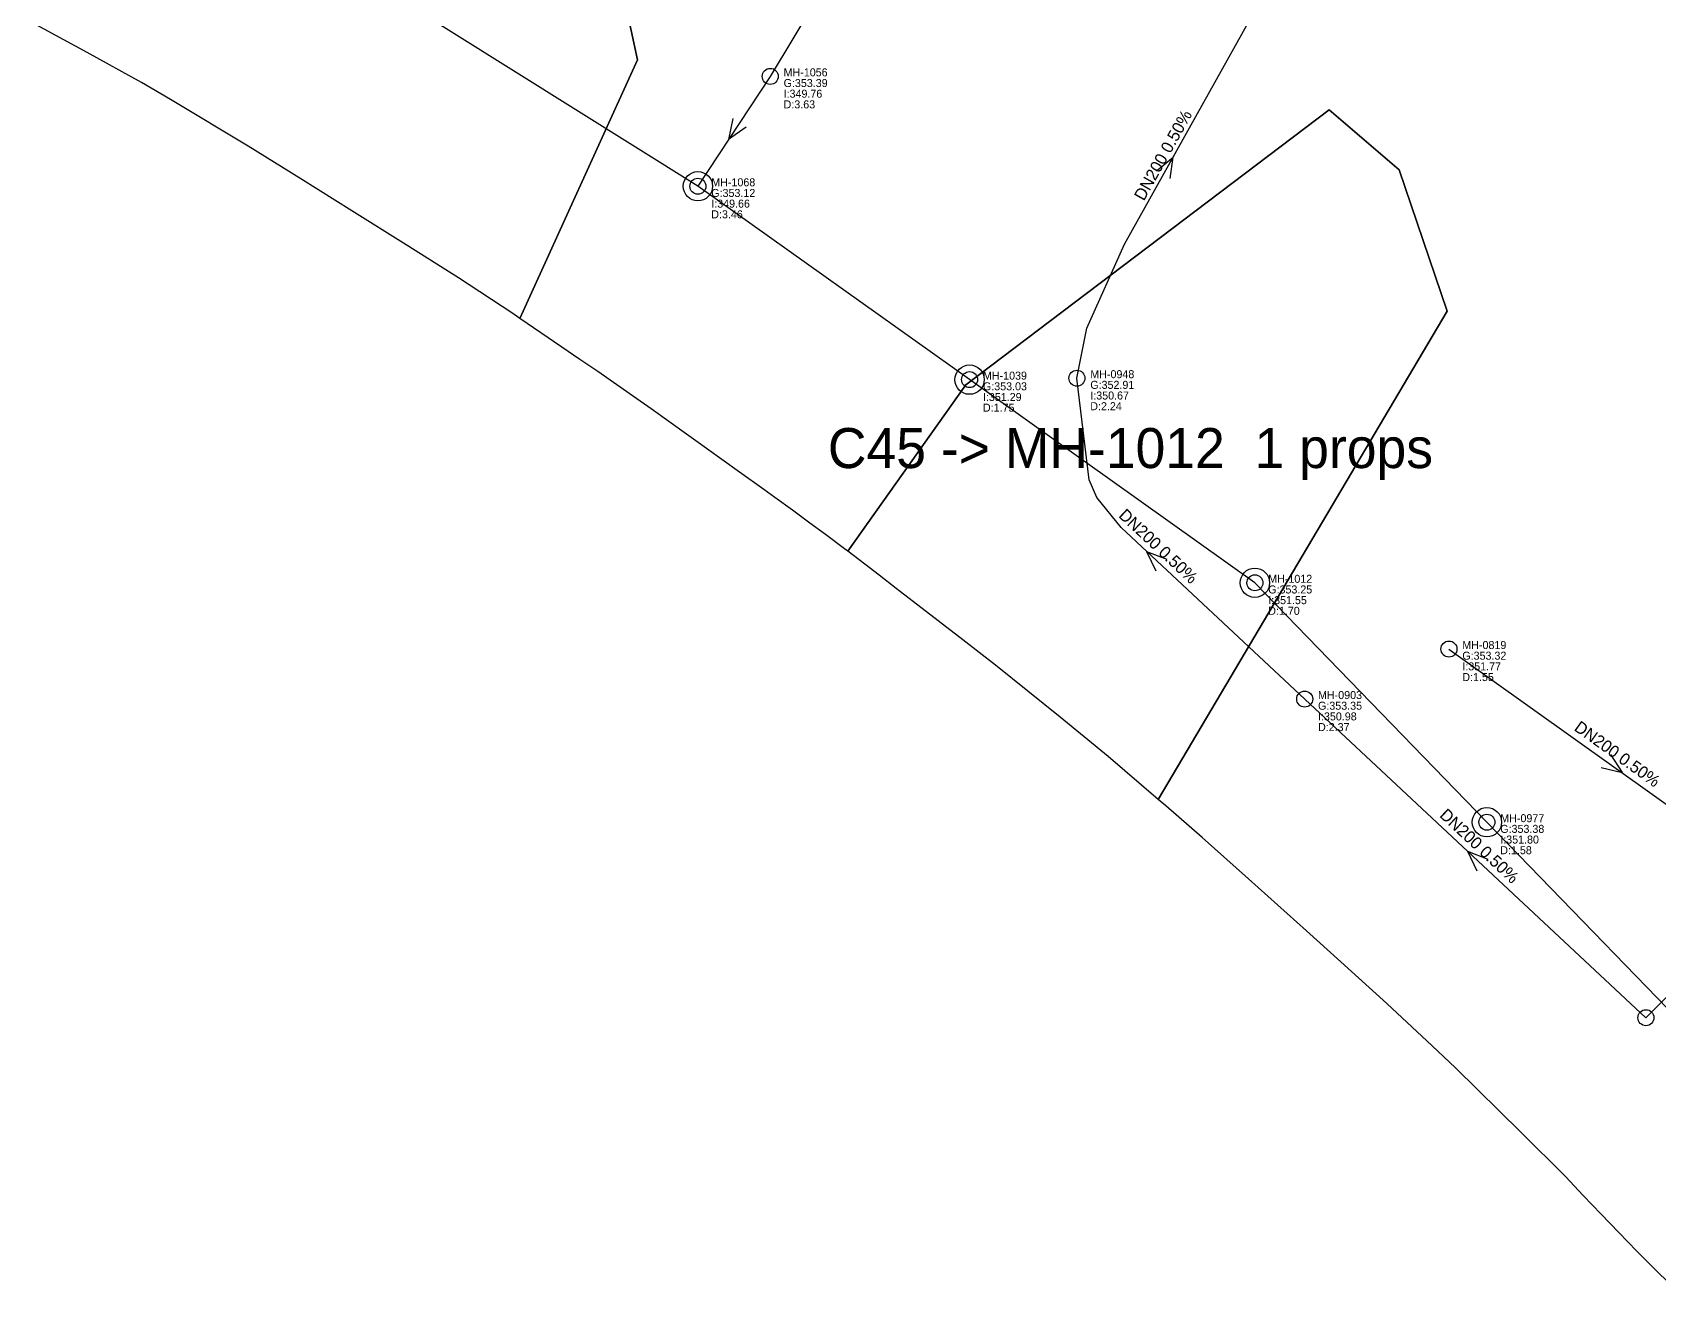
# Model space of a CAD drawing. Header units: metres. Extents: x 449149 to 451990, y 2566737 to 2570847.
# Drawn here: x 450866.3 to 451110.3, y 2567066.7 to 2567254.8 of the extents above; entities that cross this region are included whole.
import ezdxf
from ezdxf.enums import TextEntityAlignment as Align

# ---------------------------------------------------------------- set-up
doc = ezdxf.new("R2010")
doc.units = ezdxf.units.M
for name, color, linetype in [('SEW-CATCHMENT', 4, 'Continuous'), ('SEW-CATCHMENT-LABEL', 4, 'Continuous'), ('SEW-LABEL', 2, 'Continuous'), ('SEW-MAIN-PIPE', 5, 'Continuous'), ('SEW-MH', 7, 'Continuous'), ('SEW-MH-LABEL', 8, 'Continuous'), ('SEW-PIPE-DN200', 3, 'Continuous'), ('SEW-TRUNK-MH', 7, 'Continuous')]:
    doc.layers.add(name, color=color, linetype=linetype)

msp = doc.modelspace()

# ---------------------------------------------------------------- linework, layer by layer
at = {"layer": 'SEW-CATCHMENT'}
for points in [[(450955.12, 2567259.53), (450957.02, 2567250.72), (450939.39, 2567211.97), (450938.32, 2567212.7), (450930.19, 2567218.03), (450922.33, 2567223.01), (450914.19, 2567228.11), (450906.54, 2567232.9), (450898.64, 2567237.82), (450886.99, 2567244.81), (450882.63, 2567247.32), (450874.5, 2567251.84), (450866.31, 2567256.27)], [(451112.38, 2567066.68), (451109.1, 2567069.94), (451106.91, 2567072.14), (451104.21, 2567074.9), (451101.53, 2567077.67), (451098.86, 2567080.47), (451096.17, 2567083.3), (451089.55, 2567089.92), (451079.7, 2567099.61), (451076.22, 2567102.91), (451069.39, 2567109.24), (451062.49, 2567115.49), (451057.33, 2567120.13), (451048.65, 2567127.94), (451041.7, 2567134.13), (451036.25, 2567138.9), (451035.12, 2567139.86), (451078.43, 2567213.07), (451071.23, 2567234.27), (451060.77, 2567243.22), (451006.25, 2567201.99), (450988.56, 2567177.06), (450988.09, 2567177.42), (450985.22, 2567179.57), (450982.89, 2567181.29), (450980.26, 2567183.21), (450977.62, 2567185.11), (450975.97, 2567186.3), (450972.33, 2567188.92), (450969.68, 2567190.82), (450965.77, 2567193.62), (450964.37, 2567194.62), (450961.72, 2567196.52), (450959.06, 2567198.41), (450956.41, 2567200.28), (450953.43, 2567202.36), (450951.07, 2567203.99), (450948.38, 2567205.83), (450945.68, 2567207.67), (450939.39, 2567211.97), (450957.02, 2567250.72), (450955.12, 2567259.53)]]:
    msp.add_lwpolyline(points, dxfattribs=at)
msp.add_lwpolyline([(451006.25, 2567201.99), (451060.77, 2567243.22), (451071.23, 2567234.27), (451078.43, 2567213.07), (451035.12, 2567139.86), (451027.59, 2567146.28), (451020.41, 2567152.21), (451010.71, 2567159.97), (451005.82, 2567163.78), (450998.4, 2567169.46), (450995.82, 2567171.47), (450993.25, 2567173.47), (450991.11, 2567175.12), (450988.56, 2567177.06), (451006.25, 2567201.99)], close=True, dxfattribs=at)
at = {"layer": 'SEW-LABEL'}
for p, q in [((450971.34, 2567241.93), (450970.69, 2567238.77)), ((450973.34, 2567240.62), (450970.69, 2567238.77)), ((451034.84, 2567234.1), (451037.35, 2567236.13)), ((451036.93, 2567232.93), (451037.35, 2567236.13)), ((451034.81, 2567174.06), (451033.43, 2567176.98)), ((451036.45, 2567175.81), (451033.43, 2567176.98)), ((451102.92, 2567146.59), (451104.67, 2567143.87)), ((451101.53, 2567144.63), (451104.67, 2567143.87)), ((451082.94, 2567129.12), (451081.57, 2567132.04)), ((451084.58, 2567130.87), (451081.57, 2567132.04))]:
    msp.add_line(p, q, dxfattribs=at)
at = {"layer": 'SEW-MAIN-PIPE'}
for points in [[(450966.09, 2567231.78), (450892.52, 2567277.9)], [(451006.83, 2567202.79), (450966.09, 2567231.78)], [(451049.61, 2567172.33), (451006.83, 2567202.79)], [(451084.41, 2567136.44), (451049.61, 2567172.33)], [(451121.13, 2567098.57), (451084.41, 2567136.44)]]:
    msp.add_lwpolyline(points, dxfattribs=at)
at = {"layer": 'SEW-MH'}
for centre in [(450976.94, 2567248.26), (450966.09, 2567231.78), (451006.83, 2567202.79), (451022.93, 2567203.01), (451049.61, 2567172.33), (451078.72, 2567162.4), (451057.08, 2567154.9), (451084.41, 2567136.44), (451108.25, 2567107.13)]:
    msp.add_circle(centre, 1.2, dxfattribs=at)
at = {"layer": 'SEW-PIPE-DN200'}
for points in [[(451006.69, 2567295.78), (450990.66, 2567271.13), (450976.94, 2567248.26)], [(451022.93, 2567203.01), (451024.42, 2567210.5), (451030.07, 2567223.09), (451053.61, 2567265.27)], [(450976.94, 2567248.26), (450966.09, 2567231.78)], [(451057.08, 2567154.9), (451029.56, 2567180.6), (451025.89, 2567185.12), (451024.77, 2567187.78), (451022.93, 2567203.01), (451022.93, 2567203.01)], [(451078.72, 2567162.4), (451128.18, 2567127.08)], [(451108.25, 2567107.13), (451057.08, 2567154.9)], [(451128.18, 2567127.08), (451108.25, 2567107.13)]]:
    msp.add_lwpolyline(points, dxfattribs=at)
at = {"layer": 'SEW-TRUNK-MH'}
for centre in [(450966.09, 2567231.78), (451006.83, 2567202.79), (451049.61, 2567172.33), (451084.41, 2567136.44)]:
    msp.add_circle(centre, 2.2, dxfattribs=at)

# ---------------------------------------------------------------- texts
at = {"layer": 'SEW-CATCHMENT-LABEL'}
msp.add_text('C45 -> MH-1012  1 props', height=6, dxfattribs=at).set_placement((451030.95, 2567189.53), align=Align.CENTER)
at = {"layer": 'SEW-LABEL'}
for rotation, p in [(60.8433, (451036.62, 2567236.02)), (316.9664, (451034.53, 2567177.16)), (-35.5263, (451103.45, 2567145.94)), (316.9664, (451082.67, 2567132.22))]:
    msp.add_text('DN200 0.50%', height=1.8, rotation=rotation, dxfattribs=at).set_placement(p, align=Align.CENTER)
at = {"layer": 'SEW-MH-LABEL'}
for s, p in [('MH-1056', (450978.94, 2567248.26)), ('G:353.39', (450978.94, 2567246.66)), ('I:349.76', (450978.94, 2567245.06)), ('D:3.63', (450978.94, 2567243.46)), ('G:353.12', (450968.09, 2567230.18)), ('MH-1068', (450968.09, 2567231.78)), ('I:349.66', (450968.09, 2567228.58)), ('D:3.46', (450968.09, 2567226.98)), ('MH-1039', (451008.83, 2567202.79)), ('MH-0948', (451024.93, 2567203.01)), ('G:353.03', (451008.83, 2567201.19)), ('G:352.91', (451024.93, 2567201.41)), ('D:1.75', (451008.83, 2567197.99)), ('I:351.29', (451008.83, 2567199.59)), ('D:2.24', (451024.93, 2567198.21)), ('I:350.67', (451024.93, 2567199.81)), ('MH-1012', (451051.61, 2567172.33)), ('G:353.25', (451051.61, 2567170.73)), ('I:351.55', (451051.61, 2567169.13)), ('D:1.70', (451051.61, 2567167.53)), ('MH-0819', (451080.72, 2567162.4)), ('G:353.32', (451080.72, 2567160.8)), ('I:351.77', (451080.72, 2567159.2)), ('D:1.55', (451080.72, 2567157.6)), ('MH-0903', (451059.08, 2567154.9)), ('G:353.35', (451059.08, 2567153.3)), ('I:350.98', (451059.08, 2567151.7)), ('D:2.37', (451059.08, 2567150.1)), ('G:353.38', (451086.41, 2567134.84)), ('MH-0977', (451086.41, 2567136.44)), ('I:351.80', (451086.41, 2567133.24)), ('D:1.58', (451086.41, 2567131.64))]:
    msp.add_text(s, height=1.2, dxfattribs=at).set_placement(p)

doc.saveas('drawing.dxf')
